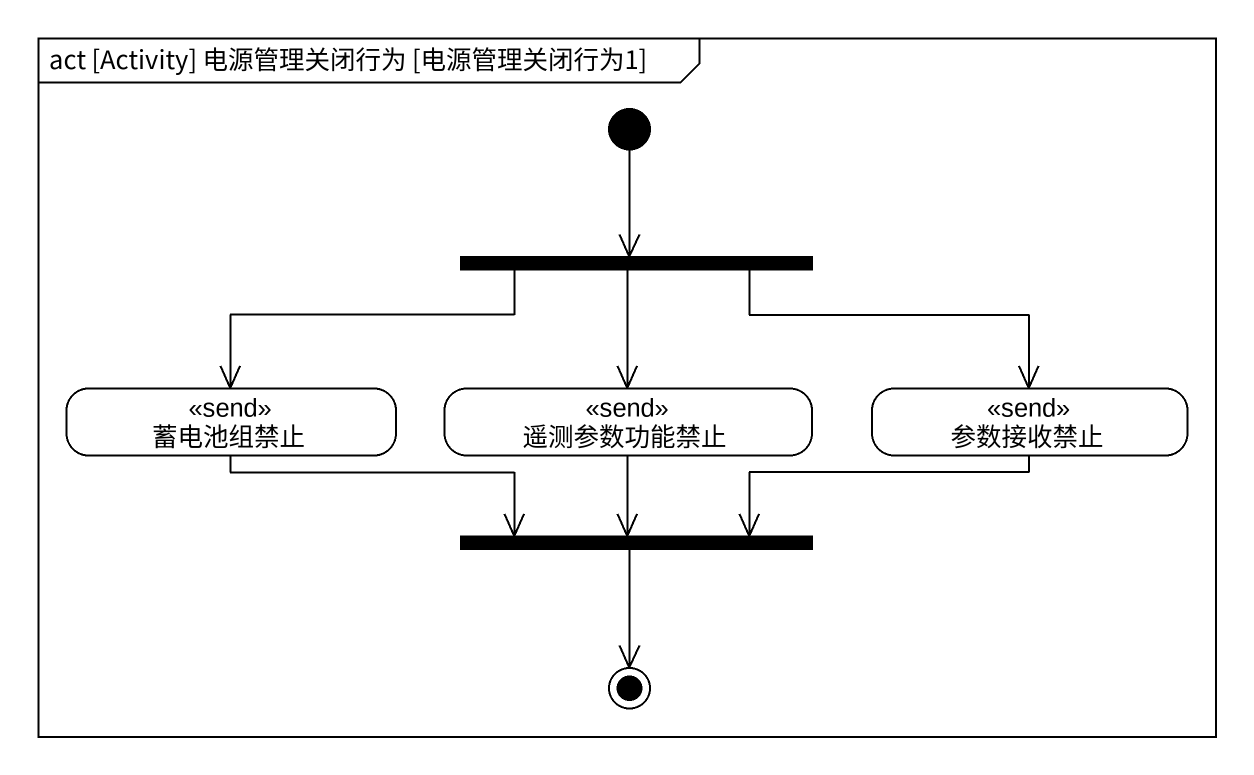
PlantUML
@startuml
mainframe act [Activity] 电源管理关闭行为 [电源管理关闭行为1]
hide empty description
state fork1 <<fork>>
state 蓄电池组禁止 <<send>>
state 遥测参数功能禁止 <<send>>
state 参数接收禁止 <<send>>
state fork2 <<join>>
[*] --> fork1
fork1 -left-> 蓄电池组禁止
fork1 --> 遥测参数功能禁止
fork1 -right-> 参数接收禁止
蓄电池组禁止 -right-> fork2
遥测参数功能禁止 --> fork2
参数接收禁止 -left-> fork2
fork2 --> [*]
@enduml
